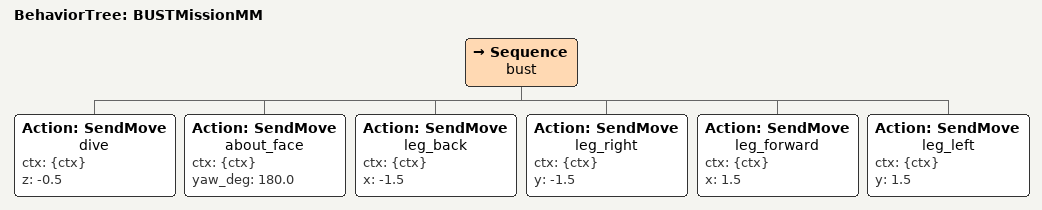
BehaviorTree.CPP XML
<root BTCPP_format="4" main_tree_to_execute="BUSTMissionMM">
  <BehaviorTree ID="BUSTMissionMM">
    <Sequence name="bust">

      <!-- Get off the surface first -->
      <Action ID="SendMove" name="dive" ctx="{ctx}" z="-0.5"/>

      <!-- About-face, so the square below is driven backward -->
      <Action ID="SendMove" name="about_face" ctx="{ctx}" yaw_deg="180.0"/>

      <Action ID="SendMove" name="leg_back"    ctx="{ctx}" x="-1.5"/>
      <Action ID="SendMove" name="leg_right"   ctx="{ctx}" y="-1.5"/>
      <Action ID="SendMove" name="leg_forward" ctx="{ctx}" x="1.5"/>
      <Action ID="SendMove" name="leg_left"    ctx="{ctx}" y="1.5"/>

    </Sequence>
  </BehaviorTree>
</root>
